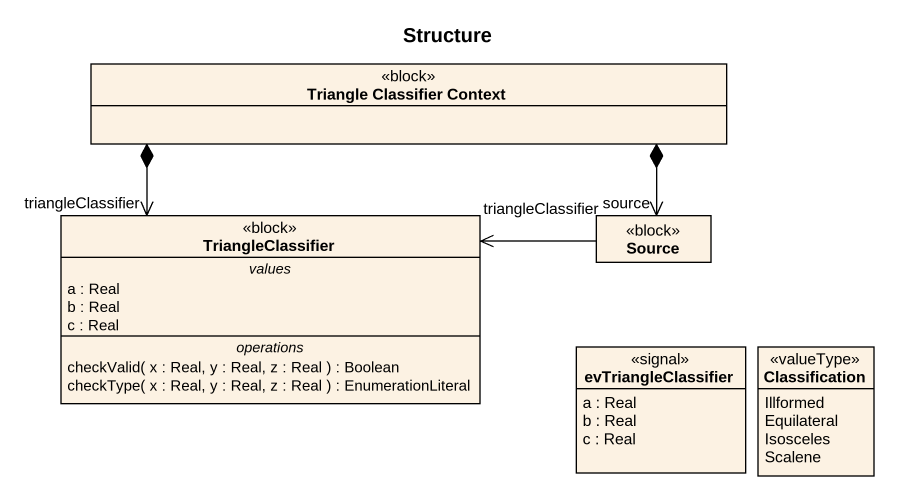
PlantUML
@startuml
title Structure
hide circle
hide empty members
class "Triangle Classifier Context" as Triangle_Classifier_Context <<block>>
class TriangleClassifier <<block>> {
  -- values --
  a : Real
  b : Real
  c : Real
  -- operations --
  checkValid( x : Real, y : Real, z : Real ) : Boolean
  checkType( x : Real, y : Real, z : Real ) : EnumerationLiteral
}
class Source <<block>>
class evTriangleClassifier <<signal>> {
  a : Real
  b : Real
  c : Real
}
enum Classification <<valueType>> {
  Illformed
  Equilateral
  Isosceles
  Scalene
}
Triangle_Classifier_Context *--> "triangleClassifier" TriangleClassifier
Triangle_Classifier_Context *-right-> "source" Source
Source -left-> "triangleClassifier" TriangleClassifier
@enduml
